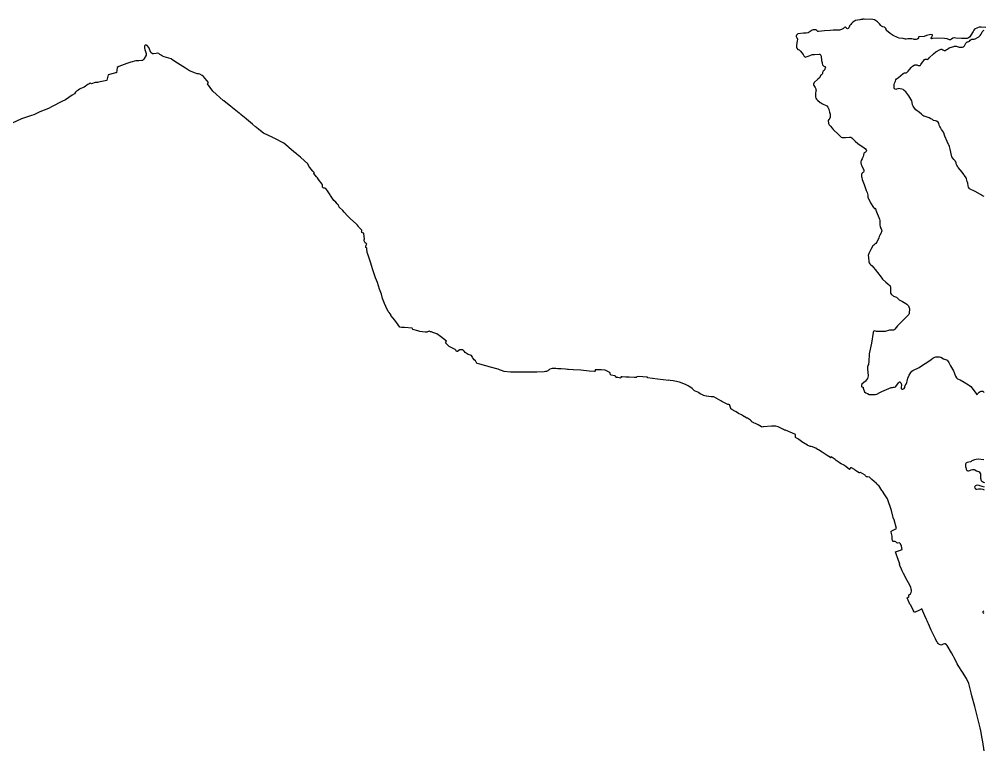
# Model space of a CAD drawing. Header units: inches. Extents: x 1341578 to 1502124, y 557203 to 748561.
# Drawn here: x 1458948 to 1463473, y 593397 to 596830 of the extents above; entities that cross this region are included whole.
import ezdxf

# ---------------------------------------------------------------- set-up
doc = ezdxf.new("R2010")
doc.units = ezdxf.units.IN
doc.header["$MEASUREMENT"] = 0
doc.layers.add('Zipcode', color=7, linetype='Continuous')

msp = doc.modelspace()

# ---------------------------------------------------------------- linework, layer by layer
at = {"layer": 'Zipcode'}
for points in [[(1463481.9, 596791.5), (1463460.4, 596792.4), (1463456.3, 596792.6), (1463450.7, 596792.5), (1463443.1, 596789.9), (1463429.6, 596783), (1463426.2, 596779), (1463422.5, 596772.2), (1463412.9, 596755.7), (1463409.7, 596751), (1463405.3, 596746.4), (1463400.7, 596743.2), (1463394.8, 596739.6), (1463369, 596738.8), (1463341.7, 596741.6), (1463334.3, 596742.4), (1463328.4, 596740.8), (1463321.8, 596736.2), (1463317.2, 596733.9), (1463312.4, 596733.4), (1463301.7, 596738.1), (1463288.6, 596738.9), (1463256.7, 596740.7), (1463232.9, 596739.7), (1463228.1, 596738.5), (1463226.7, 596739.3), (1463226.7, 596742.6), (1463227.2, 596744.2), (1463229.7, 596748.3), (1463231.2, 596750.6), (1463232.1, 596753.2), (1463232.2, 596753.4), (1463232, 596756.5), (1463231.3, 596757), (1463224.4, 596757.5), (1463204, 596753.2), (1463193.6, 596749.5), (1463168.6, 596746.9), (1463167.2, 596745.6), (1463165.9, 596742.7), (1463163.9, 596738.6), (1463162.2, 596737.3), (1463160.8, 596736.2), (1463156.3, 596734.7), (1463152.7, 596734.2), (1463148.7, 596734.6), (1463146.3, 596735.3), (1463142.4, 596736.4), (1463134.6, 596737.5), (1463116.8, 596738.2), (1463108.5, 596736), (1463105.6, 596735.8), (1463105.4, 596735.9), (1463100.8, 596737.5), (1463099.2, 596738), (1463094.4, 596738.7), (1463075.6, 596741.4), (1463068.4, 596743.9), (1463048.2, 596754), (1463033.1, 596763), (1463016.1, 596776.8), (1463014.3, 596779.1), (1463013.7, 596781.4), (1463014.2, 596782.8), (1463014.7, 596784), (1463014.7, 596784.5), (1463014, 596786.3), (1463012.8, 596787.7), (1463010.6, 596789.3), (1463006.6, 596792.2), (1462999.7, 596793.7), (1462992.6, 596797.7), (1462989.2, 596801.1), (1462983.6, 596807.6), (1462973.5, 596817.1), (1462959.7, 596826.7), (1462959, 596827.1), (1462958.3, 596827.6), (1462952.8, 596828.7), (1462939.1, 596829.7), (1462917.4, 596829), (1462911.8, 596829.6), (1462906, 596829.5), (1462904.1, 596829.4), (1462904, 596829.4), (1462897.7, 596828.3), (1462896.1, 596828), (1462891.7, 596827.4), (1462881.2, 596826), (1462871.3, 596823.8), (1462870.6, 596823.4), (1462865.6, 596821.1), (1462859.3, 596815.7), (1462852.8, 596809.3), (1462849.5, 596805.8), (1462842.7, 596798.6), (1462842.4, 596797.3), (1462840.2, 596789), (1462837.4, 596786), (1462833.9, 596785.4), (1462830.8, 596786.3), (1462829.5, 596787.3), (1462827.3, 596789.1), (1462821.9, 596792.1), (1462818.5, 596790.5), (1462816.1, 596787.9), (1462814.5, 596786.7), (1462812.2, 596785), (1462806, 596782.3), (1462805, 596782), (1462796.7, 596779.3), (1462782.5, 596779.2), (1462766.7, 596779.1), (1462752.8, 596777.3), (1462725.4, 596775), (1462697.9, 596771.6), (1462693.9, 596772.2), (1462690.9, 596775.5), (1462686.9, 596779.7), (1462683.1, 596780.9), (1462677.9, 596780.9), (1462673.1, 596780.3), (1462668.4, 596778.9), (1462649.4, 596766.8), (1462647.6, 596766.4), (1462639.8, 596764.8), (1462626.9, 596765.1), (1462601.2, 596761.4), (1462597.9, 596758.9), (1462594.8, 596754.9), (1462594.3, 596753.8), (1462593.3, 596751.4), (1462593.3, 596749.5), (1462593.9, 596745.8), (1462595.1, 596742.6), (1462596.7, 596741.4), (1462598.1, 596740.1), (1462599.1, 596738.3), (1462599.2, 596736.6), (1462598, 596726.8), (1462596.3, 596719.4), (1462593.6, 596705.8), (1462593.5, 596699.1), (1462595.3, 596694.1), (1462600.7, 596688.3), (1462606.4, 596685.8), (1462610, 596683.7), (1462613.4, 596680.6), (1462619.2, 596672.6), (1462625.3, 596663.6), (1462628.7, 596658.6), (1462633, 596653.2), (1462636.9, 596652.3), (1462640.3, 596653.6), (1462644.5, 596655.6), (1462653.9, 596658.9), (1462667.7, 596663.7), (1462678.9, 596665), (1462700, 596666.1), (1462704.8, 596665.3), (1462707.3, 596663.5), (1462709.2, 596660.4), (1462709.8, 596656.5), (1462711.5, 596636.3), (1462713.9, 596627), (1462714.8, 596622), (1462717, 596616.1), (1462722.2, 596610), (1462725.4, 596608.2), (1462728, 596607.5), (1462729.1, 596606.9), (1462729.7, 596605.1), (1462729.8, 596602.9), (1462727.5, 596596.8), (1462726.7, 596593.8), (1462725.8, 596592), (1462723.5, 596589.3), (1462720, 596585.5), (1462716.9, 596580.2), (1462715.8, 596575.4), (1462714.8, 596572.6), (1462712.2, 596569.6), (1462710.1, 596568.7), (1462707.4, 596565.4), (1462704.4, 596556.5), (1462702.4, 596555.4), (1462694.4, 596548), (1462676.9, 596532.2), (1462674.8, 596525.8), (1462674.8, 596525.3), (1462674.8, 596522.3), (1462676, 596519.2), (1462681.4, 596509.5), (1462684.4, 596503.5), (1462685.5, 596499.8), (1462685.9, 596495.2), (1462685.4, 596492.1), (1462683.6, 596482.7), (1462683.1, 596474.4), (1462683, 596468.7), (1462683, 596465), (1462684.4, 596459.9), (1462688.6, 596454), (1462693.5, 596449.4), (1462705.7, 596439.8), (1462712.2, 596435.5), (1462716.4, 596432.7), (1462736.2, 596423.6), (1462740.5, 596417.5), (1462745.7, 596407.1), (1462745.7, 596407), (1462749.1, 596393.2), (1462751.6, 596384.8), (1462752.4, 596377.1), (1462751.8, 596370.7), (1462750, 596365.8), (1462745.6, 596359.8), (1462743, 596354.1), (1462744.1, 596339.9), (1462747.4, 596333.8), (1462753.5, 596327.4), (1462761.8, 596319.3), (1462767, 596311.9), (1462790.7, 596288.5), (1462803.6, 596276.9), (1462808.7, 596274.7), (1462814.5, 596274.3), (1462824.1, 596274.7), (1462843, 596276.9), (1462849.5, 596276.7), (1462854.5, 596273.6), (1462855.7, 596272.3), (1462869.7, 596256.9), (1462882.1, 596247.2), (1462912.2, 596225.8), (1462917.9, 596221.4), (1462921.6, 596217.3), (1462922.1, 596213), (1462921.2, 596209.2), (1462920.1, 596207.1), (1462918.3, 596205.7), (1462914.7, 596203.9), (1462912.2, 596202.7), (1462910.5, 596199.3), (1462908.1, 596191.5), (1462906.3, 596185.8), (1462904.4, 596180.1), (1462902.1, 596174.9), (1462898.3, 596166.1), (1462896.7, 596161), (1462896.3, 596155.5), (1462897.8, 596148.1), (1462900.1, 596141.9), (1462909.9, 596121.2), (1462909.8, 596118.1), (1462909.4, 596115.1), (1462908.1, 596112.5), (1462905.8, 596110.6), (1462904.1, 596109.1), (1462903.2, 596108.2), (1462901.3, 596105.7), (1462899.9, 596101.7), (1462899.1, 596096.8), (1462899, 596092.5), (1462900.4, 596086.6), (1462903.1, 596078.3), (1462911.2, 596054.2), (1462921.8, 596026.7), (1462925.8, 596016.5), (1462929.4, 596004.5), (1462929.1, 595995.2), (1462941.6, 595968.8), (1462955, 595945.9), (1462957.9, 595942.5), (1462958.7, 595941.9), (1462959.9, 595941.8), (1462962, 595942.1), (1462963.6, 595942.4), (1462964.2, 595941.9), (1462966.9, 595933.8), (1462983.5, 595891), (1462985.1, 595885), (1462985.7, 595881.2), (1462985.8, 595877.1), (1462985.7, 595872.9), (1462985.3, 595867.8), (1462985.2, 595862.7), (1462986, 595857.1), (1462987.8, 595851.8), (1462988.3, 595851), (1462991.3, 595846.1), (1462993.2, 595841.5), (1462993.9, 595838.3), (1462993.9, 595835.2), (1462993.7, 595833.4), (1462991.9, 595827.6), (1462985.2, 595816.9), (1462982.8, 595810.9), (1462981.2, 595803.4), (1462971.1, 595782.9), (1462966.2, 595777.5), (1462962.3, 595774.5), (1462956.4, 595769.8), (1462953, 595766.4), (1462942.5, 595749), (1462933.2, 595730.8), (1462932, 595726.2), (1462931.2, 595720.4), (1462931.4, 595713.8), (1462934.3, 595691.6), (1462935.6, 595686.8), (1462938, 595682.2), (1462942.4, 595677), (1462949.2, 595672.7), (1462968.8, 595648.1), (1462974.8, 595640.5), (1462991.6, 595618.8), (1462998.5, 595610), (1463013.6, 595596.3), (1463022.6, 595588.2), (1463033.4, 595578.3), (1463035.6, 595572), (1463035.1, 595555.3), (1463034.7, 595552.3), (1463034.9, 595546.8), (1463035.6, 595543.6), (1463038.5, 595539.2), (1463041.5, 595536.2), (1463043.9, 595534.3), (1463049.7, 595530.5), (1463058.3, 595527.1), (1463063.4, 595524.7), (1463075.9, 595512.9), (1463091.9, 595504.5), (1463107.1, 595495.4), (1463112.1, 595492.9), (1463115.6, 595489.9), (1463119.5, 595484), (1463121.7, 595480.2), (1463123.6, 595475.9), (1463124.1, 595472.9), (1463123.6, 595448.3), (1463121.8, 595444.6), (1463118.9, 595441.1), (1463114.1, 595436.4), (1463092.7, 595416), (1463072.7, 595395.6), (1463068.8, 595390.9), (1463056.2, 595376), (1463053.1, 595372.3), (1463049.1, 595370.7), (1463044.4, 595370.6), (1463037.3, 595371), (1463030.9, 595370.4), (1463010.4, 595364.5), (1463004.6, 595364.1), (1462997.9, 595364.1), (1462989.7, 595363.8), (1462970.1, 595364.5), (1462961.2, 595366.7), (1462956.6, 595365.8), (1462956.3, 595365.3), (1462955.5, 595364.3), (1462954, 595359.7), (1462953.7, 595358.8), (1462945.6, 595309.7), (1462935.3, 595260), (1462933, 595221.8), (1462932.7, 595214), (1462931.7, 595208.9), (1462928.8, 595204.1), (1462927.5, 595197.4), (1462927.9, 595189), (1462931, 595155.6), (1462927.4, 595144.1), (1462923.2, 595138), (1462917.7, 595131.9), (1462901.4, 595117.2), (1462899.2, 595113), (1462898.9, 595109), (1462899.3, 595106.7), (1462901, 595105.2), (1462903.1, 595104.3), (1462904.8, 595103.7), (1462907, 595102.5), (1462907.7, 595097.8), (1462913.4, 595081.7), (1462920.2, 595077.1), (1462927.1, 595073), (1462935.5, 595069.2), (1462945.2, 595068), (1462949.4, 595067.9), (1462956.2, 595068.2), (1462963, 595069), (1462971, 595070.4), (1462985.2, 595078.2), (1462994.2, 595082.5), (1463027.5, 595096.5), (1463039, 595100.8), (1463044.3, 595102.2), (1463049.5, 595103.5), (1463054.4, 595103.2), (1463059.1, 595103.9), (1463060.5, 595105.5), (1463072.3, 595123.7), (1463075.6, 595127.2), (1463077.8, 595127.6), (1463079.5, 595127.3), (1463083.7, 595123.6), (1463085.8, 595119), (1463086.8, 595114.8), (1463086.6, 595110.3), (1463085.6, 595104.5), (1463085.1, 595099.7), (1463085.8, 595096.2), (1463087.3, 595094.5), (1463089.1, 595093.9), (1463092.7, 595093.9), (1463095.9, 595094.6), (1463098.6, 595097.3), (1463101.9, 595101.7), (1463103.2, 595105.5), (1463104.4, 595111.6), (1463108.1, 595117.7), (1463110.5, 595120.5), (1463111.9, 595124.6), (1463112.9, 595131.5), (1463116.3, 595145.4), (1463122.1, 595158.6), (1463122.2, 595158.7), (1463129.9, 595171.7), (1463135.6, 595177.6), (1463140.5, 595181.2), (1463169.6, 595195.4), (1463176.2, 595199.6), (1463197.6, 595214.4), (1463224.3, 595231.7), (1463225.8, 595232.7), (1463233.4, 595239), (1463243.2, 595243.8), (1463248, 595244.9), (1463254.1, 595245.3), (1463255.5, 595245.3), (1463259.7, 595245.2), (1463265.2, 595244.7), (1463271.1, 595243.2), (1463283.7, 595236.7), (1463298.2, 595231.3), (1463300.8, 595229.5), (1463305.3, 595224.2), (1463309.2, 595219.1), (1463317.4, 595203), (1463330.7, 595179.2), (1463340.1, 595154), (1463344.7, 595147), (1463349.7, 595142.8), (1463355, 595140.1), (1463362.5, 595137.4), (1463380.9, 595126.6), (1463400.8, 595113.7), (1463405.1, 595111), (1463412, 595105.4), (1463418.2, 595098.2), (1463440.4, 595069.3), (1463442.7, 595069.4), (1463445.1, 595072.9), (1463449.7, 595078.4), (1463451.1, 595080.1), (1463456.6, 595082.6), (1463460.2, 595083.6), (1463462.8, 595083.9), (1463465.2, 595083.8), (1463467.9, 595083.5), (1463469.7, 595082.8), (1463471.9, 595081.1), (1463475.1, 595077.6)], [(1463474.6, 595997.9), (1463467.4, 596000.8), (1463458, 596006.8), (1463432.5, 596021.1), (1463426.4, 596024.3), (1463412, 596030.4), (1463406.6, 596033.8), (1463403.7, 596037.1), (1463401.8, 596041.4), (1463400.4, 596047.5), (1463398.2, 596059.7), (1463394.5, 596068.7), (1463392.9, 596074.5), (1463392.3, 596080.5), (1463390.6, 596085.3), (1463386.6, 596090.9), (1463381.4, 596097.9), (1463379.4, 596100.5), (1463379.4, 596100.5), (1463371, 596111.6), (1463352.4, 596134.6), (1463348.9, 596140.3), (1463346.3, 596145.7), (1463344, 596151.7), (1463343.3, 596155.5), (1463343.3, 596155.7), (1463342.1, 596160.2), (1463341.1, 596162.3), (1463339.1, 596164.4), (1463336.7, 596166.9), (1463331.7, 596171.4), (1463327.1, 596177.2), (1463323.5, 596184.8), (1463315, 596220.4), (1463313.9, 596225.7), (1463311.6, 596232.8), (1463308.4, 596240), (1463307.6, 596241.6), (1463300.8, 596255.8), (1463290.9, 596281.1), (1463287.3, 596290.5), (1463286.6, 596291.9), (1463283.4, 596299.2), (1463279.4, 596306.2), (1463275, 596313.1), (1463269.2, 596322), (1463266, 596326.7), (1463263.7, 596332.4), (1463262.3, 596342.2), (1463258.7, 596346.5), (1463251.3, 596352.1), (1463246.7, 596353), (1463237.2, 596354), (1463234.8, 596355.8), (1463231.6, 596359), (1463224.8, 596362.8), (1463217.2, 596367.3), (1463197.8, 596372.6), (1463191.3, 596374.9), (1463186.5, 596378.2), (1463180, 596384.1), (1463171.1, 596392), (1463154.8, 596405.3), (1463148.1, 596412), (1463141.7, 596421.3), (1463138.7, 596428.2), (1463138.4, 596429.8), (1463135.1, 596446.3), (1463131.2, 596454.3), (1463126.3, 596462.7), (1463122, 596470.1), (1463106.5, 596489.4), (1463099.6, 596495.3), (1463094.3, 596499.6), (1463074.7, 596504.6), (1463069.1, 596503.9), (1463063.5, 596501.5), (1463060.1, 596500.6), (1463056.6, 596501.3), (1463054.1, 596503.8), (1463052.3, 596508.1), (1463051.8, 596512), (1463051.7, 596516.6), (1463052.6, 596522.9), (1463054.7, 596529.2), (1463058, 596539.1), (1463060.8, 596546), (1463063.7, 596550.3), (1463068.1, 596553.7), (1463072.2, 596557), (1463095.3, 596575.4), (1463100.2, 596578.4), (1463102.1, 596578.7), (1463103.3, 596578.9), (1463108.1, 596578.9), (1463111.9, 596580.1), (1463118.3, 596586.1), (1463126.6, 596595.4), (1463132.3, 596602.9), (1463137.8, 596609.1), (1463146.1, 596614.9), (1463149.8, 596615.3), (1463151.2, 596615.4), (1463155.6, 596615.9), (1463159.4, 596615.5), (1463165.3, 596612.9), (1463170.1, 596612), (1463173.7, 596612.4), (1463175.5, 596613.7), (1463178, 596617.1), (1463181.3, 596622.9), (1463186.4, 596629.9), (1463191.1, 596636.6), (1463194.1, 596640.6), (1463197.7, 596642.8), (1463200.5, 596642.9), (1463204, 596642), (1463207.5, 596641.3), (1463210.7, 596641.7), (1463213.7, 596643.9), (1463216.7, 596648.2), (1463236.3, 596667), (1463247.7, 596677.1), (1463267.7, 596688), (1463272.5, 596689.3), (1463276.3, 596689.1), (1463280.3, 596686.6), (1463283.4, 596684.2), (1463286.5, 596683.4), (1463291, 596683.7), (1463296.8, 596685.8), (1463302.2, 596689.8), (1463310, 596695.7), (1463314.6, 596697.5), (1463332.8, 596701.4), (1463336.1, 596703), (1463339.2, 596703.3), (1463343.4, 596703), (1463348.1, 596702.1), (1463352.9, 596700.3), (1463358.1, 596699.2), (1463363.2, 596699.2), (1463368.6, 596699.1), (1463368.8, 596699.1), (1463373.6, 596699.1), (1463378.1, 596699.8), (1463381.3, 596703.2), (1463382, 596704.5), (1463388.7, 596718.2), (1463391.3, 596721.4), (1463394.5, 596723.3), (1463398.4, 596724.1), (1463402.1, 596725.3), (1463405.1, 596727.7), (1463409.3, 596731.8), (1463413.6, 596734.9), (1463416.8, 596736.2), (1463421.8, 596736.7), (1463427.1, 596737), (1463433.1, 596738.1), (1463449.8, 596747.3), (1463456.1, 596753), (1463461, 596759.4), (1463463.4, 596765.5), (1463465.9, 596770.2), (1463469.1, 596774.5), (1463470, 596775.4), (1463471.5, 596776.7), (1463474.7, 596777.9)], [(1463474.4, 593396.7), (1463468, 593437.8), (1463464.7, 593454.5), (1463459.1, 593490.1), (1463455.8, 593503.9), (1463450.3, 593529.5), (1463441.8, 593560.5), (1463430.9, 593603.5), (1463417.5, 593654.6), (1463413.6, 593667.8), (1463402.5, 593711.6), (1463391.1, 593734.9), (1463372.7, 593765.3), (1463353.2, 593796.4), (1463347.9, 593805), (1463346.1, 593808.7), (1463345.8, 593809.4), (1463344.8, 593811.4), (1463344.5, 593812), (1463334.1, 593832.8), (1463333.6, 593834), (1463332.4, 593836.4), (1463331.4, 593838.2), (1463329.2, 593842.7), (1463321.9, 593856.7), (1463300.7, 593890.1), (1463297.4, 593893.9), (1463292, 593897.6), (1463288.2, 593898.3), (1463282.8, 593896.6), (1463276.2, 593893.3), (1463271.4, 593892.5), (1463267.6, 593893.5), (1463262.6, 593897.1), (1463259.5, 593900), (1463256.4, 593904.3), (1463254.8, 593907.5), (1463254.1, 593907.9), (1463252.8, 593908.3), (1463246, 593922.3), (1463243.3, 593927.9), (1463226.6, 593962.4), (1463213.5, 593992), (1463211, 593997.7), (1463207.5, 594005.6), (1463204.5, 594012.4), (1463196.7, 594030.4), (1463182.7, 594062.7), (1463171.5, 594057.1), (1463147.1, 594044.8), (1463145.6, 594048.1), (1463142.1, 594055.7), (1463130.3, 594079.8), (1463128.3, 594083.2), (1463126.3, 594085), (1463118.1, 594103.4), (1463117, 594105.7), (1463113.5, 594114.7), (1463116.5, 594116.3), (1463122.1, 594119.3), (1463120.7, 594121.6), (1463120.3, 594122.4), (1463120.6, 594125.2), (1463121.1, 594127), (1463121.7, 594127.9), (1463124.7, 594129.5), (1463128.5, 594132.6), (1463130.6, 594135.5), (1463132.8, 594139.7), (1463134.2, 594145.1), (1463134.1, 594149.7), (1463132.4, 594155.5), (1463132, 594156.8), (1463130.6, 594163.1), (1463127.7, 594170.9), (1463120.2, 594184.8), (1463113.3, 594195.6), (1463096.3, 594229), (1463090.3, 594241.2), (1463086.4, 594249.5), (1463078.3, 594266.5), (1463078.1, 594270.4), (1463078.1, 594271), (1463078.2, 594271.2), (1463079.3, 594272.2), (1463078.9, 594272.3), (1463069.8, 594299.1), (1463067, 594307.2), (1463067, 594307.4), (1463066.9, 594307.5), (1463065.5, 594311.9), (1463058.8, 594329.4), (1463058.6, 594329.9), (1463077.5, 594336.7), (1463090.1, 594341.3), (1463086.5, 594357), (1463081.9, 594367.8), (1463079.1, 594370.7), (1463076.1, 594371.8), (1463068.9, 594371.3), (1463065.3, 594371.7), (1463059.6, 594376.9), (1463056.7, 594378.8), (1463050.2, 594378.1), (1463047.5, 594378.6), (1463046.3, 594379.3), (1463044.4, 594384.4), (1463043.7, 594388.7), (1463043.7, 594389.8), (1463043.6, 594397.8), (1463043.3, 594403), (1463037.9, 594421.7), (1463038, 594423.8), (1463038.7, 594426.5), (1463039.5, 594427.7), (1463041.1, 594429.1), (1463063.1, 594439.3), (1463051.7, 594479.6), (1463050.2, 594484.8), (1463050, 594485.6), (1463039.3, 594524.9), (1463021.3, 594578.3), (1463008.1, 594597.5), (1462997.7, 594614.1), (1462995.3, 594617.9), (1462985.5, 594633.5), (1462981.7, 594638.8), (1462971.6, 594648.4), (1462968.8, 594651.1), (1462947.1, 594670.2), (1462936.5, 594680.3), (1462934.7, 594680.4), (1462927.8, 594681.9), (1462923.4, 594682.9), (1462918.6, 594686.5), (1462918.2, 594687), (1462916, 594690.4), (1462894, 594702.8), (1462892.4, 594702.3), (1462890.1, 594701.4), (1462888.9, 594701.7), (1462876.1, 594709.5), (1462871.4, 594712.6), (1462866.4, 594715.9), (1462852.9, 594724.9), (1462848.3, 594725.1), (1462845.3, 594720.1), (1462843.6, 594717.2), (1462825.7, 594730.5), (1462821.1, 594733.9), (1462816.9, 594737), (1462814.4, 594738.9), (1462806.8, 594741.9), (1462804.7, 594742.8), (1462803.2, 594743.4), (1462800.7, 594744.3), (1462793.9, 594749.5), (1462781.1, 594759.1), (1462775.9, 594763), (1462757.5, 594776.7), (1462757, 594775.8), (1462754.9, 594771.4), (1462754.2, 594771.8), (1462753.2, 594772.5), (1462738, 594782.3), (1462732.7, 594785.6), (1462714.8, 594797.3), (1462714.5, 594797.5), (1462697.7, 594808.1), (1462692.9, 594811.1), (1462685.1, 594816.1), (1462672.6, 594821.5), (1462672, 594821.8), (1462670.1, 594822.6), (1462662.8, 594824.5), (1462658.8, 594824.9), (1462652.1, 594827.4), (1462646.9, 594829.3), (1462645.8, 594830), (1462626.5, 594842.4), (1462624.2, 594843.9), (1462611, 594852.9), (1462605, 594857.1), (1462600.8, 594859.9), (1462590.1, 594866.5), (1462590, 594866.5), (1462590, 594866.7), (1462589, 594881), (1462572.5, 594889.1), (1462572.3, 594889.2), (1462568.3, 594890.8), (1462553.5, 594896.7), (1462542, 594901.2), (1462537.5, 594901.7), (1462532.6, 594904.3), (1462526.4, 594907.4), (1462507.5, 594917.1), (1462497.5, 594919.6), (1462483.5, 594920.2), (1462476.2, 594919.5), (1462437.7, 594916.1), (1462433.2, 594916), (1462430, 594916.7), (1462414.4, 594926.1), (1462401.7, 594931.8), (1462395.5, 594934.7), (1462393.7, 594935.5), (1462384.7, 594940.4), (1462383.4, 594941.9), (1462383, 594942.8), (1462382.6, 594943.3), (1462378.9, 594948), (1462363.7, 594956.8), (1462363.6, 594956.8), (1462361.4, 594958.1), (1462348.3, 594965.6), (1462347.9, 594965.9), (1462345.7, 594967.1), (1462335.9, 594972.5), (1462322.2, 594980), (1462310.6, 594986.7), (1462305.1, 594989.8), (1462291.5, 594997.6), (1462290.5, 594998.4), (1462286.4, 595001.6), (1462286.2, 595001.7), (1462286.1, 595002.1), (1462282.2, 595017.7), (1462280.9, 595019.4), (1462277, 595021.7), (1462272, 595021.1), (1462271.8, 595021.2), (1462268.4, 595023.1), (1462244.3, 595036.5), (1462238.9, 595039.5), (1462206.4, 595057), (1462201.4, 595058), (1462196.3, 595058.3), (1462194.4, 595058.4), (1462171.5, 595061), (1462170.4, 595061.1), (1462158.3, 595064.5), (1462156, 595065.6), (1462152.7, 595067.2), (1462142.4, 595072), (1462136.2, 595076), (1462131.8, 595078.9), (1462123.4, 595082.2), (1462115.3, 595086), (1462104.2, 595097.2), (1462097.9, 595101.5), (1462091.3, 595105.7), (1462086.3, 595109.8), (1462074.2, 595116.1), (1462044.7, 595126.6), (1462022.9, 595130.7), (1462015.6, 595132.1), (1462001, 595134.9), (1461995.3, 595136.2), (1461995.2, 595135), (1461994.8, 595133.6), (1461942.3, 595140.5), (1461895.9, 595146.7), (1461895.9, 595149.4), (1461851.2, 595152.7), (1461845.7, 595151.2), (1461842.9, 595149.2), (1461842.2, 595148.7), (1461836.7, 595148.1), (1461834.8, 595148.2), (1461808.6, 595149.8), (1461806.8, 595149.9), (1461804, 595150), (1461797.7, 595150.2), (1461793.2, 595150.3), (1461776.3, 595150.8), (1461771.3, 595151.1), (1461769.9, 595149.5), (1461769.5, 595147.5), (1461769.3, 595146.4), (1461768.3, 595145.8), (1461755.7, 595147.7), (1461750.7, 595148.5), (1461750.4, 595148.6), (1461750.2, 595148.8), (1461748.1, 595150.7), (1461745.9, 595154.5), (1461742.4, 595155.8), (1461725.2, 595159), (1461720.8, 595164.6), (1461719.7, 595166.4), (1461720, 595169.8), (1461717.6, 595172.3), (1461715.5, 595173.2), (1461709.3, 595176.5), (1461696.9, 595183.4), (1461678.1, 595183.9), (1461672.8, 595184), (1461659.2, 595184.4), (1461653.8, 595184.8), (1461650.9, 595184.7), (1461650.1, 595184.1), (1461649.7, 595183.8), (1461649.1, 595178.3), (1461648, 595176.4), (1461647, 595176.5), (1461621.4, 595178.7), (1461583.2, 595182.2), (1461546.5, 595183.8), (1461525.3, 595185.9), (1461520.2, 595186.4), (1461510.1, 595187.4), (1461490.1, 595189.7), (1461474.4, 595189.7), (1461464.7, 595189.9), (1461459.1, 595189.9), (1461448.7, 595189.9), (1461437.8, 595186.8), (1461434.3, 595184.6), (1461431.1, 595182.5), (1461427.2, 595180), (1461421, 595176.8), (1461416.3, 595175.9), (1461411, 595174.9), (1461376, 595173.3), (1461333.3, 595173.2), (1461295.8, 595173.4), (1461279.6, 595172.9), (1461252.2, 595173.3), (1461222.8, 595177), (1461209.8, 595180.5), (1461201.5, 595184.6), (1461194.9, 595187.4), (1461153, 595198.6), (1461143.6, 595201.1), (1461136.8, 595203), (1461108.1, 595210.8), (1461096.1, 595213.6), (1461093.6, 595217.9), (1461093.2, 595218.7), (1461091.9, 595221.1), (1461088.2, 595226.3), (1461082.2, 595231.4), (1461078.5, 595235.9), (1461074.7, 595241.8), (1461072.2, 595247.3), (1461069.4, 595251.1), (1461054.2, 595256.9), (1461045.2, 595262.7), (1461040.5, 595265.7), (1461035.2, 595271.2), (1461028.7, 595277.9), (1461026.3, 595278.8), (1461018.8, 595278.7), (1461015.2, 595278.9), (1461013, 595278.3), (1461010.8, 595276.7), (1461009.7, 595275.7), (1461004.4, 595270.8), (1461000.9, 595270.2), (1460999.2, 595270.8), (1460997.4, 595273.3), (1460995.7, 595276.2), (1460994.6, 595278.6), (1460992.4, 595280.4), (1460965.4, 595294.1), (1460952, 595305.9), (1460947.2, 595311.6), (1460952.7, 595318.8), (1460938.4, 595329.7), (1460924.9, 595340.2), (1460907.3, 595352.6), (1460897, 595357.2), (1460888.4, 595360.3), (1460882.2, 595362.3), (1460877, 595362.9), (1460871.5, 595365.1), (1460859.8, 595360.4), (1460852.6, 595360.4), (1460826.4, 595363.7), (1460817.7, 595367.5), (1460794.4, 595373.4), (1460791.8, 595379.5), (1460754.9, 595382.9), (1460740.8, 595383.7), (1460733.9, 595384.7), (1460725.8, 595396.1), (1460714.7, 595410.9), (1460701.3, 595427.5), (1460691.5, 595439.3), (1460693, 595440.8), (1460683.5, 595453.1), (1460678.5, 595458.8), (1460667, 595481.9), (1460661.4, 595495.2), (1460652.3, 595519.1), (1460646.6, 595539.3), (1460638.5, 595562.5), (1460628.6, 595593.5), (1460619.1, 595615.4), (1460606.5, 595653.7), (1460595.5, 595689), (1460584.4, 595722.3), (1460580.8, 595734.5), (1460578.4, 595752.4), (1460578.1, 595755.4), (1460576.3, 595757.2), (1460574.6, 595758.9), (1460573.8, 595761.6), (1460573.9, 595765.1), (1460574.2, 595766.6), (1460574.8, 595768), (1460575.5, 595769.9), (1460577.5, 595772.7), (1460577.9, 595773.8), (1460577.6, 595775.3), (1460576.1, 595776.9), (1460571.2, 595781.1), (1460567.6, 595786.2), (1460566.4, 595790.5), (1460566.7, 595794.2), (1460567.6, 595799.8), (1460565.2, 595822.8), (1460563.9, 595825.5), (1460558.7, 595827.4), (1460555.7, 595829.1), (1460554.9, 595829.6), (1460554.2, 595832), (1460554.7, 595835.7), (1460554.7, 595839.9), (1460553.9, 595841.9), (1460550.6, 595845), (1460545, 595849.7), (1460541.4, 595853.9), (1460539.3, 595857.4), (1460538, 595859.4), (1460535.3, 595864), (1460529, 595869.5), (1460501.9, 595893), (1460488.3, 595907.4), (1460472.2, 595925), (1460466.1, 595931.7), (1460448.3, 595948.1), (1460448, 595949.5), (1460446.1, 595955.9), (1460445.4, 595957.3), (1460439.7, 595963.3), (1460432.5, 595971), (1460424.4, 595979.6), (1460407.7, 596003.3), (1460407.7, 596003.3), (1460406.3, 596005.2), (1460396.7, 596020.1), (1460386.4, 596035.6), (1460381.8, 596037.2), (1460379.2, 596037.4), (1460376.8, 596037.5), (1460373.3, 596038.5), (1460371.2, 596041), (1460370.4, 596046), (1460369.9, 596051.1), (1460369.9, 596051.4), (1460368.2, 596055.3), (1460352.4, 596078.4), (1460346.9, 596084.9), (1460342.6, 596089.9), (1460329.2, 596105.7), (1460329, 596106), (1460330.3, 596106.8), (1460330.9, 596107.2), (1460330.9, 596107.5), (1460330.9, 596109.8), (1460324.6, 596116.1), (1460315.4, 596128.2), (1460311.9, 596132.2), (1460309.8, 596134.7), (1460302.2, 596151.1), (1460269, 596181.4), (1460267, 596182.2), (1460251.2, 596195.2), (1460247.8, 596197.9), (1460236.4, 596207.2), (1460213.1, 596227.8), (1460209.1, 596231.4), (1460189.5, 596248.8), (1460143.2, 596271.2), (1460138.6, 596273.4), (1460137.3, 596274.1), (1460093.7, 596294.5), (1460071.7, 596313), (1460061.3, 596321.6), (1460056.4, 596325.6), (1460042, 596337.4), (1460013.6, 596360.8), (1460002.5, 596370.4), (1459998.9, 596373.5), (1459987.7, 596383.1), (1459986, 596384.5), (1459983.7, 596386.5), (1459981.4, 596388.3), (1459979.9, 596389.5), (1459948.6, 596413.9), (1459944.9, 596416.7), (1459939.9, 596420.6), (1459907.1, 596446.6), (1459904.9, 596449), (1459856.6, 596492.3), (1459830.9, 596526), (1459836.2, 596533.7), (1459812.4, 596561.5), (1459810.7, 596562.5), (1459806.2, 596565.2), (1459795.3, 596571.8), (1459788.8, 596573.3), (1459782, 596573.8), (1459775.5, 596576.4), (1459746.8, 596588.2), (1459741.5, 596591.5), (1459727.5, 596600.3), (1459690.1, 596624.1), (1459667.9, 596638.3), (1459660.9, 596643.8), (1459628.2, 596653.9), (1459620.2, 596656.5), (1459619.5, 596656.9), (1459614.6, 596659.6), (1459613, 596660.5), (1459608, 596665), (1459606.1, 596666.2), (1459602.3, 596668.8), (1459597.1, 596669.9), (1459590.6, 596669), (1459577, 596667.2), (1459575, 596667.3), (1459573, 596668), (1459565.9, 596674.4), (1459563.6, 596676.9), (1459563.3, 596677.2), (1459561.3, 596682), (1459555.9, 596697.5), (1459548.6, 596706.7), (1459544.9, 596708.6), (1459541.9, 596708.9), (1459539.8, 596708.5), (1459538.8, 596707.8), (1459536.9, 596706.5), (1459536, 596704), (1459535.3, 596701.1), (1459535.5, 596696.2), (1459536.9, 596688.6), (1459542.6, 596669.1), (1459543.6, 596664.3), (1459543.6, 596664), (1459543.4, 596660.6), (1459533, 596643.2), (1459526.4, 596636.8), (1459523.2, 596635.8), (1459508.7, 596635.3), (1459494.1, 596634.6), (1459471.8, 596628.4), (1459452.7, 596622), (1459414.4, 596607.4), (1459407.5, 596603.5), (1459404.3, 596578.9), (1459399.5, 596577.8), (1459394.1, 596576.5), (1459364.9, 596569.6), (1459358.5, 596543.5), (1459357.3, 596541.7), (1459351.4, 596540.4), (1459343, 596539.8), (1459319, 596534.8), (1459314.7, 596533.5), (1459309.1, 596533.4), (1459308, 596533.1), (1459304.3, 596532.4), (1459286.3, 596526.9), (1459283.8, 596528.5), (1459280.4, 596530.8), (1459278.6, 596529.1), (1459275.3, 596526.8), (1459269.8, 596523.2), (1459264.8, 596520.4), (1459263.9, 596519.6), (1459259, 596515.2), (1459252.5, 596511.6), (1459236.5, 596504.3), (1459229.9, 596501.2), (1459224, 596497.5), (1459222.1, 596496), (1459216.9, 596491.6), (1459212.4, 596487), (1459206.4, 596480.5), (1459196.1, 596473.2), (1459165.5, 596452.2), (1459148.2, 596443.6), (1459102, 596420.8), (1459085.5, 596411.6), (1459044.3, 596394.8), (1459025.2, 596385.6), (1459018.8, 596382.7), (1459015.6, 596381.3), (1459005.6, 596378), (1458972.2, 596366.9), (1458959.1, 596362.3), (1458915.1, 596342.7)], [(1463473.9, 594761.6), (1463446.8, 594764.5), (1463437.2, 594763.8), (1463429.1, 594762.6), (1463416.3, 594756.7), (1463413.1, 594753.7), (1463411.2, 594752.7), (1463395, 594749.5), (1463391.2, 594748), (1463389, 594745.8), (1463388, 594744), (1463387.5, 594741.5), (1463387, 594736.6), (1463386.8, 594731), (1463388.3, 594725.7), (1463388.3, 594725.6), (1463390.3, 594718.7), (1463391.6, 594715.2), (1463393, 594712.3), (1463394.5, 594711.4), (1463397.7, 594710.4), (1463401.4, 594710.7), (1463407.5, 594712.4), (1463414, 594714.5), (1463420, 594716.1), (1463423.9, 594716.4), (1463428, 594716.3), (1463430.7, 594715.5), (1463438.8, 594710.8), (1463448.5, 594706.6), (1463450.8, 594705.6), (1463454.2, 594701.3), (1463456.8, 594696.2), (1463457.7, 594692.9), (1463457.7, 594689.2), (1463457.4, 594685.5), (1463457, 594683.2), (1463456.7, 594680.2), (1463456.7, 594679.5), (1463456.8, 594675.3), (1463458.3, 594670.5), (1463459.6, 594668), (1463461.1, 594665.1), (1463462.5, 594663.5), (1463471.1, 594656.6), (1463475.8, 594655)], [(1463476, 594634), (1463464.7, 594636.4), (1463461, 594637.6), (1463454.9, 594639.5), (1463450.8, 594641), (1463445.2, 594643.1), (1463437.6, 594641.6), (1463434.2, 594640.4), (1463431.3, 594637.4), (1463430.1, 594634.1), (1463430.3, 594631.4), (1463431.8, 594627.1), (1463435.1, 594624.9), (1463439.8, 594624.5), (1463447.5, 594625.4), (1463460.5, 594625.6), (1463467.7, 594623.6), (1463474, 594621.6)], [(1463473.2, 594052.7), (1463470.3, 594050.1), (1463469.1, 594048.5), (1463468.8, 594045.4), (1463470, 594043.6), (1463473.8, 594042)]]:
    msp.add_lwpolyline(points, dxfattribs=at)

doc.saveas('drawing.dxf')
